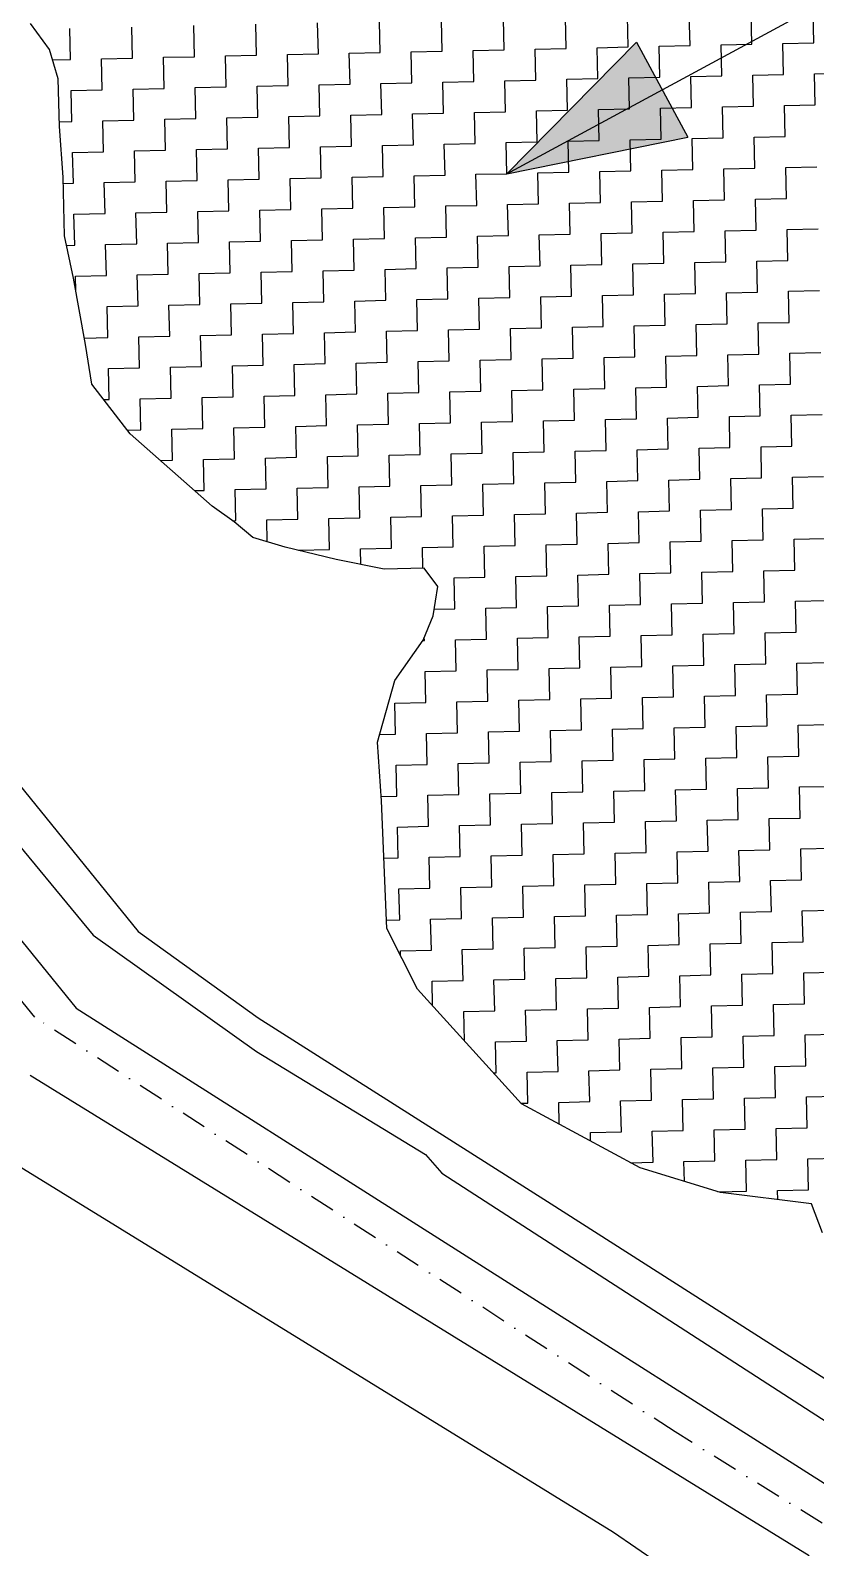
# Model space of a CAD drawing. Header units: metres. Extents: x 281463 to 283423, y 2096851 to 2099007.
# Drawn here: x 281642.8 to 281798.3, y 2097464.6 to 2097765 of the extents above; entities that cross this region are included whole.
import ezdxf

# ---------------------------------------------------------------- set-up
doc = ezdxf.new("R2010")
doc.units = ezdxf.units.M
doc.linetypes.add('DASHDOT', pattern=[1, 0.5, -0.25, 0, -0.25])
for name, color, linetype in [('LINE_WATER', 4, 'Continuous'), ('POLY_HATCH', 12, 'Continuous'), ('POLY_WATER', 4, 'Continuous'), ('V_BOUND_STREAM_LINE', 7, 'DASHDOT')]:
    doc.layers.add(name, color=color, linetype=linetype)

msp = doc.modelspace()

# ---------------------------------------------------------------- hatches: boundary and pattern name
h = msp.add_hatch(color=256)
h.paths.add_polyline_path([(281767.86, 2097753.23), (281762.78, 2097762.63), (281737.13, 2097736.61)])
h.paths.add_polyline_path([(281737.13, 2097736.61), (281772.94, 2097743.83), (281767.86, 2097753.23)])

# ---------------------------------------------------------------- linework, layer by layer
for points in [[(281737.13, 2097736.61), (281922.26, 2097836.72)], [(281737.13, 2097736.61), (281762.78, 2097762.63)], [(281762.78, 2097762.63), (281772.94, 2097743.83)], [(281737.13, 2097736.61), (281772.94, 2097743.83)]]:
    msp.add_lwpolyline(points)
at = {"layer": 'LINE_WATER'}
for p, q in [((281567.84, 2097674.9), (281651.81, 2097571.42)), ((281604.62, 2097647.05), (281655.23, 2097585.84)), ((281655.23, 2097585.84), (281687.54, 2097562.87)), ((281651.81, 2097571.42), (281816.86, 2097466.64)), ((281687.54, 2097562.87), (281721.03, 2097542.43)), ((281642.76, 2097558.13), (281796.99, 2097463.08)), ((281721.03, 2097542.43), (281724.23, 2097538.76)), ((281724.23, 2097538.76), (281885.52, 2097434.52))]:
    msp.add_line(p, q, dxfattribs=at)
at = {"layer": 'POLY_HATCH'}
for p, q in [((281646.58, 2097761.16), (281642.77, 2097766.35)), ((281648.29, 2097755.4), (281646.58, 2097761.16)), ((281648.51, 2097745.92), (281648.29, 2097755.4)), ((281649.26, 2097735.92), (281648.51, 2097745.92)), ((281649.52, 2097724.33), (281649.26, 2097735.92)), ((281651.29, 2097715.93), (281649.52, 2097724.33)), ((281653.69, 2097702.81), (281651.29, 2097715.93)), ((281654.92, 2097694.93), (281653.69, 2097702.81)), ((281662.52, 2097685.08), (281654.92, 2097694.93)), ((281678.8, 2097670.76), (281662.52, 2097685.08)), ((281683.09, 2097667.69), (281678.8, 2097670.76)), ((281686.85, 2097664.62), (281683.09, 2097667.69)), ((281693.22, 2097662.65), (281686.85, 2097664.62)), ((281703.3, 2097660.24), (281693.22, 2097662.65)), ((281712.84, 2097658.34), (281703.3, 2097660.24)), ((281720.74, 2097658.52), (281712.84, 2097658.34)), ((281723.46, 2097654.89), (281720.74, 2097658.52)), ((281722.54, 2097649.07), (281723.46, 2097654.89)), ((281720.53, 2097644.28), (281722.54, 2097649.07)), ((281714.91, 2097636.25), (281720.53, 2097644.28)), ((281711.49, 2097624.05), (281714.91, 2097636.25)), ((281712.28, 2097612.47), (281711.49, 2097624.05)), ((281713.37, 2097587.19), (281712.28, 2097612.47)), ((281719.44, 2097575.2), (281713.37, 2097587.19)), ((281739.99, 2097552.47), (281719.44, 2097575.2)), ((281763.48, 2097539.82), (281739.99, 2097552.47)), ((281779.41, 2097534.9), (281763.48, 2097539.82)), ((281797.4, 2097532.67), (281779.41, 2097534.9)), ((281799.63, 2097526.92), (281797.4, 2097532.67))]:
    msp.add_line(p, q, dxfattribs=at)
at = {"layer": 'POLY_HATCH', "linetype": 'Continuous'}
for p, q in [((281699.79, 2097760.32), (281699.65, 2097766.45)), ((281712.05, 2097760.6), (281711.92, 2097766.73)), ((281724.32, 2097760.87), (281724.18, 2097767)), ((281736.58, 2097761.14), (281736.45, 2097767.28)), ((281748.85, 2097761.42), (281748.71, 2097767.55)), ((281761.11, 2097761.69), (281760.98, 2097767.82)), ((281773.38, 2097761.97), (281773.24, 2097768.1)), ((281785.64, 2097762.24), (281785.51, 2097768.37)), ((281797.91, 2097762.51), (281797.77, 2097768.65)), ((281650.73, 2097759.23), (281650.59, 2097765.36)), ((281662.99, 2097759.5), (281662.86, 2097765.63)), ((281675.26, 2097759.77), (281675.12, 2097765.91)), ((281687.52, 2097760.05), (281687.39, 2097766.18)), ((281693.66, 2097760.18), (281699.79, 2097760.32)), ((281705.92, 2097760.46), (281712.05, 2097760.6)), ((281706.06, 2097754.33), (281705.92, 2097760.46)), ((281718.19, 2097760.73), (281724.32, 2097760.87)), ((281718.32, 2097754.6), (281718.19, 2097760.73)), ((281730.45, 2097761.01), (281736.58, 2097761.14)), ((281730.59, 2097754.87), (281730.45, 2097761.01)), ((281742.72, 2097761.28), (281748.85, 2097761.42)), ((281742.85, 2097755.15), (281742.72, 2097761.28)), ((281754.98, 2097761.55), (281761.11, 2097761.69)), ((281755.12, 2097755.42), (281754.98, 2097761.55)), ((281767.25, 2097761.83), (281773.38, 2097761.97)), ((281767.38, 2097755.7), (281767.25, 2097761.83)), ((281779.51, 2097762.1), (281785.64, 2097762.24)), ((281779.65, 2097755.97), (281779.51, 2097762.1)), ((281791.78, 2097762.38), (281797.91, 2097762.51)), ((281791.91, 2097756.24), (281791.78, 2097762.38)), ((281647.18, 2097759.15), (281650.73, 2097759.23)), ((281656.86, 2097759.36), (281662.99, 2097759.5)), ((281657, 2097753.23), (281656.86, 2097759.36)), ((281669.13, 2097759.64), (281675.26, 2097759.77)), ((281669.26, 2097753.5), (281669.13, 2097759.64)), ((281681.39, 2097759.91), (281687.52, 2097760.05)), ((281681.53, 2097753.78), (281681.39, 2097759.91)), ((281693.79, 2097754.05), (281693.66, 2097760.18)), ((281699.93, 2097754.19), (281706.06, 2097754.33)), ((281712.19, 2097754.46), (281718.32, 2097754.6)), ((281712.33, 2097748.33), (281712.19, 2097754.46)), ((281724.46, 2097754.74), (281730.59, 2097754.87)), ((281724.59, 2097748.6), (281724.46, 2097754.74)), ((281736.72, 2097755.01), (281742.85, 2097755.15)), ((281736.86, 2097748.88), (281736.72, 2097755.01)), ((281748.99, 2097755.29), (281755.12, 2097755.42)), ((281749.12, 2097749.15), (281748.99, 2097755.29)), ((281761.25, 2097755.56), (281767.38, 2097755.7)), ((281761.39, 2097749.43), (281761.25, 2097755.56)), ((281773.52, 2097755.83), (281779.65, 2097755.97)), ((281773.65, 2097749.7), (281773.52, 2097755.83)), ((281785.78, 2097756.11), (281791.91, 2097756.24)), ((281785.92, 2097749.98), (281785.78, 2097756.11)), ((281798.05, 2097756.38), (281804.18, 2097756.52)), ((281798.18, 2097750.25), (281798.05, 2097756.38)), ((281650.86, 2097753.09), (281657, 2097753.23)), ((281651, 2097746.96), (281650.86, 2097753.09)), ((281663.13, 2097753.37), (281669.26, 2097753.5)), ((281663.27, 2097747.23), (281663.13, 2097753.37)), ((281675.39, 2097753.64), (281681.53, 2097753.78)), ((281675.53, 2097747.51), (281675.39, 2097753.64)), ((281687.66, 2097753.92), (281693.79, 2097754.05)), ((281687.8, 2097747.78), (281687.66, 2097753.92)), ((281700.06, 2097748.06), (281699.93, 2097754.19)), ((281706.19, 2097748.19), (281712.33, 2097748.33)), ((281718.46, 2097748.47), (281724.59, 2097748.6)), ((281718.6, 2097742.34), (281718.46, 2097748.47)), ((281730.72, 2097748.74), (281736.86, 2097748.88)), ((281730.86, 2097742.61), (281730.72, 2097748.74)), ((281742.99, 2097749.02), (281749.12, 2097749.15)), ((281743.13, 2097742.88), (281742.99, 2097749.02)), ((281755.25, 2097749.29), (281761.39, 2097749.43)), ((281755.39, 2097743.16), (281755.25, 2097749.29)), ((281767.52, 2097749.56), (281773.65, 2097749.7)), ((281767.66, 2097743.43), (281767.52, 2097749.56)), ((281779.79, 2097749.84), (281785.92, 2097749.98)), ((281779.92, 2097743.71), (281779.79, 2097749.84)), ((281792.05, 2097750.11), (281798.18, 2097750.25)), ((281792.19, 2097743.98), (281792.05, 2097750.11)), ((281648.48, 2097746.9), (281651, 2097746.96)), ((281657.13, 2097747.1), (281663.27, 2097747.23)), ((281657.27, 2097740.96), (281657.13, 2097747.1)), ((281669.4, 2097747.37), (281675.53, 2097747.51)), ((281669.54, 2097741.24), (281669.4, 2097747.37)), ((281681.66, 2097747.65), (281687.8, 2097747.78)), ((281681.8, 2097741.51), (281681.66, 2097747.65)), ((281693.93, 2097747.92), (281700.06, 2097748.06)), ((281694.07, 2097741.79), (281693.93, 2097747.92)), ((281706.33, 2097742.06), (281706.19, 2097748.19)), ((281712.46, 2097742.2), (281718.6, 2097742.34)), ((281724.73, 2097742.47), (281730.86, 2097742.61)), ((281724.87, 2097736.34), (281724.73, 2097742.47)), ((281736.99, 2097742.75), (281743.13, 2097742.88)), ((281737.13, 2097736.61), (281736.99, 2097742.75)), ((281749.26, 2097743.02), (281755.39, 2097743.16)), ((281749.4, 2097736.89), (281749.26, 2097743.02)), ((281761.52, 2097743.29), (281767.66, 2097743.43)), ((281761.66, 2097737.16), (281761.52, 2097743.29)), ((281773.79, 2097743.57), (281779.92, 2097743.71)), ((281773.93, 2097737.44), (281773.79, 2097743.57)), ((281786.05, 2097743.84), (281792.19, 2097743.98)), ((281786.19, 2097737.71), (281786.05, 2097743.84)), ((281651.14, 2097740.83), (281657.27, 2097740.96)), ((281651.28, 2097734.7), (281651.14, 2097740.83)), ((281663.4, 2097741.1), (281669.54, 2097741.24)), ((281663.54, 2097734.97), (281663.4, 2097741.1)), ((281675.67, 2097741.38), (281681.8, 2097741.51)), ((281675.81, 2097735.24), (281675.67, 2097741.38)), ((281687.93, 2097741.65), (281694.07, 2097741.79)), ((281688.07, 2097735.52), (281687.93, 2097741.65)), ((281700.2, 2097741.92), (281706.33, 2097742.06)), ((281700.34, 2097735.79), (281700.2, 2097741.92)), ((281712.6, 2097736.07), (281712.46, 2097742.2)), ((281718.73, 2097736.2), (281724.87, 2097736.34)), ((281731, 2097736.48), (281737.13, 2097736.61)), ((281731.14, 2097730.34), (281731, 2097736.48)), ((281743.26, 2097736.75), (281749.4, 2097736.89)), ((281743.4, 2097730.62), (281743.26, 2097736.75)), ((281755.53, 2097737.02), (281761.66, 2097737.16)), ((281755.67, 2097730.89), (281755.53, 2097737.02)), ((281767.79, 2097737.3), (281773.93, 2097737.44)), ((281767.93, 2097731.17), (281767.79, 2097737.3)), ((281780.06, 2097737.57), (281786.19, 2097737.71)), ((281780.2, 2097731.44), (281780.06, 2097737.57)), ((281792.32, 2097737.85), (281798.46, 2097737.98)), ((281792.46, 2097731.71), (281792.32, 2097737.85)), ((281649.28, 2097734.65), (281651.28, 2097734.7)), ((281657.41, 2097734.83), (281663.54, 2097734.97)), ((281657.55, 2097728.7), (281657.41, 2097734.83)), ((281669.67, 2097735.11), (281675.81, 2097735.24)), ((281669.81, 2097728.97), (281669.67, 2097735.11)), ((281681.94, 2097735.38), (281688.07, 2097735.52)), ((281682.08, 2097729.25), (281681.94, 2097735.38)), ((281694.2, 2097735.65), (281700.34, 2097735.79)), ((281694.34, 2097729.52), (281694.2, 2097735.65)), ((281706.47, 2097735.93), (281712.6, 2097736.07)), ((281706.61, 2097729.8), (281706.47, 2097735.93)), ((281718.87, 2097730.07), (281718.73, 2097736.2)), ((281725, 2097730.21), (281731.14, 2097730.34)), ((281737.27, 2097730.48), (281743.4, 2097730.62)), ((281737.41, 2097724.35), (281737.27, 2097730.48)), ((281749.53, 2097730.76), (281755.67, 2097730.89)), ((281749.67, 2097724.62), (281749.53, 2097730.76)), ((281761.8, 2097731.03), (281767.93, 2097731.17)), ((281761.94, 2097724.9), (281761.8, 2097731.03)), ((281774.06, 2097731.3), (281780.2, 2097731.44)), ((281774.2, 2097725.17), (281774.06, 2097731.3)), ((281786.33, 2097731.58), (281792.46, 2097731.71)), ((281786.47, 2097725.44), (281786.33, 2097731.58)), ((281651.41, 2097728.56), (281657.55, 2097728.7)), ((281651.55, 2097722.43), (281651.41, 2097728.56)), ((281663.68, 2097728.84), (281669.81, 2097728.97)), ((281663.82, 2097722.7), (281663.68, 2097728.84)), ((281675.94, 2097729.11), (281682.08, 2097729.25)), ((281676.08, 2097722.98), (281675.94, 2097729.11)), ((281688.21, 2097729.38), (281694.34, 2097729.52)), ((281688.35, 2097723.25), (281688.21, 2097729.38)), ((281700.47, 2097729.66), (281706.61, 2097729.8)), ((281700.61, 2097723.53), (281700.47, 2097729.66)), ((281712.74, 2097729.93), (281718.87, 2097730.07)), ((281712.88, 2097723.8), (281712.74, 2097729.93)), ((281725.14, 2097724.07), (281725, 2097730.21)), ((281731.27, 2097724.21), (281737.41, 2097724.35)), ((281743.54, 2097724.49), (281749.67, 2097724.62)), ((281743.68, 2097718.35), (281743.54, 2097724.49)), ((281755.8, 2097724.76), (281761.94, 2097724.9)), ((281755.94, 2097718.63), (281755.8, 2097724.76)), ((281768.07, 2097725.03), (281774.2, 2097725.17)), ((281768.21, 2097718.9), (281768.07, 2097725.03)), ((281780.33, 2097725.31), (281786.47, 2097725.44)), ((281780.47, 2097719.18), (281780.33, 2097725.31)), ((281792.6, 2097725.58), (281798.73, 2097725.72)), ((281792.74, 2097719.45), (281792.6, 2097725.58)), ((281649.92, 2097722.39), (281651.55, 2097722.43)), ((281657.68, 2097722.57), (281663.82, 2097722.7)), ((281657.82, 2097716.43), (281657.68, 2097722.57)), ((281669.95, 2097722.84), (281676.08, 2097722.98)), ((281670.08, 2097716.71), (281669.95, 2097722.84)), ((281682.21, 2097723.12), (281688.35, 2097723.25)), ((281682.35, 2097716.98), (281682.21, 2097723.12)), ((281694.48, 2097723.39), (281700.61, 2097723.53)), ((281694.61, 2097717.26), (281694.48, 2097723.39)), ((281706.74, 2097723.66), (281712.88, 2097723.8)), ((281706.88, 2097717.53), (281706.74, 2097723.66)), ((281719.01, 2097723.94), (281725.14, 2097724.07)), ((281719.14, 2097717.81), (281719.01, 2097723.94)), ((281731.41, 2097718.08), (281731.27, 2097724.21)), ((281737.54, 2097718.22), (281743.68, 2097718.35)), ((281749.81, 2097718.49), (281755.94, 2097718.63)), ((281749.94, 2097712.36), (281749.81, 2097718.49)), ((281762.07, 2097718.76), (281768.21, 2097718.9)), ((281762.21, 2097712.63), (281762.07, 2097718.76)), ((281774.34, 2097719.04), (281780.47, 2097719.18)), ((281774.47, 2097712.91), (281774.34, 2097719.04)), ((281786.6, 2097719.31), (281792.74, 2097719.45)), ((281786.74, 2097713.18), (281786.6, 2097719.31)), ((281651.69, 2097716.3), (281657.82, 2097716.43)), ((281651.75, 2097713.38), (281651.69, 2097716.3)), ((281663.95, 2097716.57), (281670.08, 2097716.71)), ((281664.09, 2097710.44), (281663.95, 2097716.57)), ((281676.22, 2097716.85), (281682.35, 2097716.98)), ((281676.35, 2097710.71), (281676.22, 2097716.85)), ((281688.48, 2097717.12), (281694.61, 2097717.26)), ((281688.62, 2097710.99), (281688.48, 2097717.12)), ((281700.75, 2097717.39), (281706.88, 2097717.53)), ((281700.88, 2097711.26), (281700.75, 2097717.39)), ((281713.01, 2097717.67), (281719.14, 2097717.81)), ((281713.15, 2097711.54), (281713.01, 2097717.67)), ((281725.28, 2097717.94), (281731.41, 2097718.08)), ((281725.41, 2097711.81), (281725.28, 2097717.94)), ((281737.68, 2097712.08), (281737.54, 2097718.22)), ((281743.81, 2097712.22), (281749.94, 2097712.36)), ((281743.95, 2097706.09), (281743.81, 2097712.22)), ((281756.08, 2097712.49), (281762.21, 2097712.63)), ((281756.21, 2097706.36), (281756.08, 2097712.49)), ((281768.34, 2097712.77), (281774.47, 2097712.91)), ((281768.48, 2097706.64), (281768.34, 2097712.77)), ((281780.61, 2097713.04), (281786.74, 2097713.18)), ((281780.74, 2097706.91), (281780.61, 2097713.04)), ((281792.87, 2097713.32), (281799, 2097713.45)), ((281793.01, 2097707.18), (281792.87, 2097713.32)), ((281657.96, 2097710.3), (281664.09, 2097710.44)), ((281658.09, 2097704.17), (281657.96, 2097710.3)), ((281670.22, 2097710.58), (281676.35, 2097710.71)), ((281670.36, 2097704.44), (281670.22, 2097710.58)), ((281682.49, 2097710.85), (281688.62, 2097710.99)), ((281682.62, 2097704.72), (281682.49, 2097710.85)), ((281694.75, 2097711.12), (281700.88, 2097711.26)), ((281694.89, 2097704.99), (281694.75, 2097711.12)), ((281707.02, 2097711.4), (281713.15, 2097711.54)), ((281707.15, 2097705.27), (281707.02, 2097711.4)), ((281719.28, 2097711.67), (281725.41, 2097711.81)), ((281719.42, 2097705.54), (281719.28, 2097711.67)), ((281731.55, 2097711.95), (281737.68, 2097712.08)), ((281731.68, 2097705.81), (281731.55, 2097711.95)), ((281750.08, 2097706.23), (281756.21, 2097706.36)), ((281750.22, 2097700.09), (281750.08, 2097706.23)), ((281762.35, 2097706.5), (281768.48, 2097706.64)), ((281762.48, 2097700.37), (281762.35, 2097706.5)), ((281774.61, 2097706.77), (281780.74, 2097706.91)), ((281774.75, 2097700.64), (281774.61, 2097706.77)), ((281786.88, 2097707.05), (281793.01, 2097707.18)), ((281787.01, 2097700.91), (281786.88, 2097707.05)), ((281653.46, 2097704.07), (281658.09, 2097704.17)), ((281664.23, 2097704.31), (281670.36, 2097704.44)), ((281664.36, 2097698.17), (281664.23, 2097704.31)), ((281676.49, 2097704.58), (281682.62, 2097704.72)), ((281676.63, 2097698.45), (281676.49, 2097704.58)), ((281688.76, 2097704.85), (281694.89, 2097704.99)), ((281688.89, 2097698.72), (281688.76, 2097704.85)), ((281701.02, 2097705.13), (281707.15, 2097705.27)), ((281701.16, 2097699), (281701.02, 2097705.13)), ((281713.29, 2097705.4), (281719.42, 2097705.54)), ((281713.42, 2097699.27), (281713.29, 2097705.4)), ((281725.55, 2097705.68), (281731.68, 2097705.81)), ((281725.69, 2097699.54), (281725.55, 2097705.68)), ((281737.82, 2097705.95), (281743.95, 2097706.09)), ((281737.95, 2097699.82), (281737.82, 2097705.95)), ((281756.35, 2097700.23), (281762.48, 2097700.37)), ((281756.49, 2097694.1), (281756.35, 2097700.23)), ((281768.62, 2097700.5), (281774.75, 2097700.64)), ((281768.75, 2097694.37), (281768.62, 2097700.5)), ((281780.88, 2097700.78), (281787.01, 2097700.91)), ((281781.02, 2097694.65), (281780.88, 2097700.78)), ((281793.15, 2097701.05), (281799.28, 2097701.19)), ((281793.28, 2097694.92), (281793.15, 2097701.05)), ((281658.23, 2097698.04), (281664.36, 2097698.17)), ((281658.37, 2097691.9), (281658.23, 2097698.04)), ((281670.5, 2097698.31), (281676.63, 2097698.45)), ((281670.63, 2097692.18), (281670.5, 2097698.31)), ((281682.76, 2097698.59), (281688.89, 2097698.72)), ((281682.9, 2097692.45), (281682.76, 2097698.59)), ((281695.03, 2097698.86), (281701.16, 2097699)), ((281695.16, 2097692.73), (281695.03, 2097698.86)), ((281707.29, 2097699.13), (281713.42, 2097699.27)), ((281707.43, 2097693), (281707.29, 2097699.13)), ((281719.56, 2097699.41), (281725.69, 2097699.54)), ((281719.69, 2097693.27), (281719.56, 2097699.41)), ((281731.82, 2097699.68), (281737.95, 2097699.82)), ((281731.96, 2097693.55), (281731.82, 2097699.68)), ((281744.09, 2097699.96), (281750.22, 2097700.09)), ((281744.22, 2097693.82), (281744.09, 2097699.96)), ((281762.62, 2097694.23), (281768.75, 2097694.37)), ((281762.76, 2097688.1), (281762.62, 2097694.23)), ((281774.89, 2097694.51), (281781.02, 2097694.65)), ((281775.02, 2097688.38), (281774.89, 2097694.51)), ((281787.15, 2097694.78), (281793.28, 2097694.92)), ((281787.29, 2097688.65), (281787.15, 2097694.78)), ((281657.27, 2097691.88), (281658.37, 2097691.9)), ((281664.5, 2097692.04), (281670.63, 2097692.18)), ((281664.64, 2097685.91), (281664.5, 2097692.04)), ((281676.77, 2097692.32), (281682.9, 2097692.45)), ((281676.9, 2097686.18), (281676.77, 2097692.32)), ((281689.03, 2097692.59), (281695.16, 2097692.73)), ((281689.17, 2097686.46), (281689.03, 2097692.59)), ((281701.3, 2097692.86), (281707.43, 2097693)), ((281701.43, 2097686.73), (281701.3, 2097692.86)), ((281713.56, 2097693.14), (281719.69, 2097693.27)), ((281713.7, 2097687.01), (281713.56, 2097693.14)), ((281725.83, 2097693.41), (281731.96, 2097693.55)), ((281725.96, 2097687.28), (281725.83, 2097693.41)), ((281738.09, 2097693.69), (281744.22, 2097693.82)), ((281738.23, 2097687.55), (281738.09, 2097693.69)), ((281750.36, 2097693.96), (281756.49, 2097694.1)), ((281750.49, 2097687.83), (281750.36, 2097693.96)), ((281768.89, 2097688.24), (281775.02, 2097688.38)), ((281769.03, 2097682.11), (281768.89, 2097688.24)), ((281781.16, 2097688.51), (281787.29, 2097688.65)), ((281781.29, 2097682.38), (281781.16, 2097688.51)), ((281793.42, 2097688.79), (281799.55, 2097688.92)), ((281793.56, 2097682.65), (281793.42, 2097688.79)), ((281661.93, 2097685.85), (281664.64, 2097685.91)), ((281670.77, 2097686.05), (281676.9, 2097686.18)), ((281670.91, 2097679.91), (281670.77, 2097686.05)), ((281683.03, 2097686.32), (281689.17, 2097686.46)), ((281683.17, 2097680.19), (281683.03, 2097686.32)), ((281695.3, 2097686.59), (281701.43, 2097686.73)), ((281695.44, 2097680.46), (281695.3, 2097686.59)), ((281707.57, 2097686.87), (281713.7, 2097687.01)), ((281707.7, 2097680.74), (281707.57, 2097686.87)), ((281719.83, 2097687.14), (281725.96, 2097687.28)), ((281719.97, 2097681.01), (281719.83, 2097687.14)), ((281732.1, 2097687.42), (281738.23, 2097687.55)), ((281732.23, 2097681.28), (281732.1, 2097687.42)), ((281744.36, 2097687.69), (281750.49, 2097687.83)), ((281744.5, 2097681.56), (281744.36, 2097687.69)), ((281756.63, 2097687.96), (281762.76, 2097688.1)), ((281756.76, 2097681.83), (281756.63, 2097687.96)), ((281775.16, 2097682.24), (281781.29, 2097682.38)), ((281775.3, 2097676.11), (281775.16, 2097682.24)), ((281787.43, 2097682.52), (281793.56, 2097682.65)), ((281787.56, 2097676.38), (281787.43, 2097682.52)), ((281668.46, 2097679.86), (281670.91, 2097679.91)), ((281677.04, 2097680.05), (281683.17, 2097680.19)), ((281677.18, 2097673.92), (281677.04, 2097680.05)), ((281689.3, 2097680.32), (281695.44, 2097680.46)), ((281689.44, 2097674.19), (281689.3, 2097680.32)), ((281701.57, 2097680.6), (281707.7, 2097680.74)), ((281701.71, 2097674.47), (281701.57, 2097680.6)), ((281713.83, 2097680.87), (281719.97, 2097681.01)), ((281713.97, 2097674.74), (281713.83, 2097680.87)), ((281726.1, 2097681.15), (281732.23, 2097681.28)), ((281726.24, 2097675.01), (281726.1, 2097681.15)), ((281738.36, 2097681.42), (281744.5, 2097681.56)), ((281738.5, 2097675.29), (281738.36, 2097681.42)), ((281750.63, 2097681.69), (281756.76, 2097681.83)), ((281750.77, 2097675.56), (281750.63, 2097681.69)), ((281762.89, 2097681.97), (281769.03, 2097682.11)), ((281763.03, 2097675.84), (281762.89, 2097681.97)), ((281781.43, 2097676.25), (281787.56, 2097676.38)), ((281781.57, 2097670.12), (281781.43, 2097676.25)), ((281793.69, 2097676.52), (281799.83, 2097676.66)), ((281793.83, 2097670.39), (281793.69, 2097676.52)), ((281675.26, 2097673.88), (281677.18, 2097673.92)), ((281683.31, 2097674.06), (281689.44, 2097674.19)), ((281683.45, 2097667.92), (281683.31, 2097674.06)), ((281695.57, 2097674.33), (281701.71, 2097674.47)), ((281695.71, 2097668.2), (281695.57, 2097674.33)), ((281707.84, 2097674.6), (281713.97, 2097674.74)), ((281707.98, 2097668.47), (281707.84, 2097674.6)), ((281720.1, 2097674.88), (281726.24, 2097675.01)), ((281720.24, 2097668.74), (281720.1, 2097674.88)), ((281732.37, 2097675.15), (281738.5, 2097675.29)), ((281732.51, 2097669.02), (281732.37, 2097675.15)), ((281744.63, 2097675.43), (281750.77, 2097675.56)), ((281744.77, 2097669.29), (281744.63, 2097675.43)), ((281756.9, 2097675.7), (281763.03, 2097675.84)), ((281757.04, 2097669.57), (281756.9, 2097675.7)), ((281769.16, 2097675.97), (281775.3, 2097676.11)), ((281769.3, 2097669.84), (281769.16, 2097675.97)), ((281787.7, 2097670.25), (281793.83, 2097670.39)), ((281787.84, 2097664.12), (281787.7, 2097670.25)), ((281682.79, 2097667.91), (281683.45, 2097667.92)), ((281689.58, 2097668.06), (281695.71, 2097668.2)), ((281689.67, 2097663.74), (281689.58, 2097668.06)), ((281701.84, 2097668.33), (281707.98, 2097668.47)), ((281701.98, 2097662.2), (281701.84, 2097668.33)), ((281714.11, 2097668.61), (281720.24, 2097668.74)), ((281714.25, 2097662.48), (281714.11, 2097668.61)), ((281726.37, 2097668.88), (281732.51, 2097669.02)), ((281726.51, 2097662.75), (281726.37, 2097668.88)), ((281738.64, 2097669.16), (281744.77, 2097669.29)), ((281738.78, 2097663.02), (281738.64, 2097669.16)), ((281750.9, 2097669.43), (281757.04, 2097669.57)), ((281751.04, 2097663.3), (281750.9, 2097669.43)), ((281763.17, 2097669.7), (281769.3, 2097669.84)), ((281763.31, 2097663.57), (281763.17, 2097669.7)), ((281775.43, 2097669.98), (281781.57, 2097670.12)), ((281775.57, 2097663.85), (281775.43, 2097669.98)), ((281793.97, 2097664.26), (281800.1, 2097664.39)), ((281794.11, 2097658.12), (281793.97, 2097664.26)), ((281695.85, 2097662.06), (281701.98, 2097662.2)), ((281695.85, 2097662.02), (281695.85, 2097662.06)), ((281708.11, 2097662.34), (281714.25, 2097662.48)), ((281708.18, 2097659.27), (281708.11, 2097662.34)), ((281720.38, 2097662.61), (281726.51, 2097662.75)), ((281720.47, 2097658.51), (281720.38, 2097662.61)), ((281732.64, 2097662.89), (281738.78, 2097663.02)), ((281732.78, 2097656.75), (281732.64, 2097662.89)), ((281744.91, 2097663.16), (281751.04, 2097663.3)), ((281745.05, 2097657.03), (281744.91, 2097663.16)), ((281757.17, 2097663.43), (281763.31, 2097663.57)), ((281757.31, 2097657.3), (281757.17, 2097663.43)), ((281769.44, 2097663.71), (281775.57, 2097663.85)), ((281769.58, 2097657.58), (281769.44, 2097663.71)), ((281781.7, 2097663.98), (281787.84, 2097664.12)), ((281781.84, 2097657.85), (281781.7, 2097663.98)), ((281726.65, 2097656.62), (281732.78, 2097656.75)), ((281726.78, 2097650.48), (281726.65, 2097656.62)), ((281738.91, 2097656.89), (281745.05, 2097657.03)), ((281739.05, 2097650.76), (281738.91, 2097656.89)), ((281751.18, 2097657.16), (281757.31, 2097657.3)), ((281751.32, 2097651.03), (281751.18, 2097657.16)), ((281763.44, 2097657.44), (281769.58, 2097657.58)), ((281763.58, 2097651.31), (281763.44, 2097657.44)), ((281775.71, 2097657.71), (281781.84, 2097657.85)), ((281775.85, 2097651.58), (281775.71, 2097657.71)), ((281787.97, 2097657.99), (281794.11, 2097658.12)), ((281788.11, 2097651.85), (281787.97, 2097657.99)), ((281722.75, 2097650.39), (281726.78, 2097650.48)), ((281732.92, 2097650.62), (281739.05, 2097650.76)), ((281733.05, 2097644.49), (281732.92, 2097650.62)), ((281745.18, 2097650.9), (281751.32, 2097651.03)), ((281745.32, 2097644.76), (281745.18, 2097650.9)), ((281757.45, 2097651.17), (281763.58, 2097651.31)), ((281757.58, 2097645.04), (281757.45, 2097651.17)), ((281769.71, 2097651.44), (281775.85, 2097651.58)), ((281769.85, 2097645.31), (281769.71, 2097651.44)), ((281781.98, 2097651.72), (281788.11, 2097651.85)), ((281782.11, 2097645.58), (281781.98, 2097651.72)), ((281794.24, 2097651.99), (281800.38, 2097652.13)), ((281794.38, 2097645.86), (281794.24, 2097651.99)), ((281720.48, 2097644.21), (281720.79, 2097644.21)), ((281720.79, 2097644.21), (281720.77, 2097644.86)), ((281726.92, 2097644.35), (281733.05, 2097644.49)), ((281727.06, 2097638.22), (281726.92, 2097644.35)), ((281739.19, 2097644.63), (281745.32, 2097644.76)), ((281739.32, 2097638.49), (281739.19, 2097644.63)), ((281751.45, 2097644.9), (281757.58, 2097645.04)), ((281751.59, 2097638.77), (281751.45, 2097644.9)), ((281763.72, 2097645.17), (281769.85, 2097645.31)), ((281763.85, 2097639.04), (281763.72, 2097645.17)), ((281775.98, 2097645.45), (281782.11, 2097645.58)), ((281776.12, 2097639.32), (281775.98, 2097645.45)), ((281788.25, 2097645.72), (281794.38, 2097645.86)), ((281788.38, 2097639.59), (281788.25, 2097645.72)), ((281720.93, 2097638.08), (281727.06, 2097638.22)), ((281721.06, 2097631.95), (281720.93, 2097638.08)), ((281733.19, 2097638.36), (281739.32, 2097638.49)), ((281733.33, 2097632.22), (281733.19, 2097638.36)), ((281745.46, 2097638.63), (281751.59, 2097638.77)), ((281745.59, 2097632.5), (281745.46, 2097638.63)), ((281757.72, 2097638.9), (281763.85, 2097639.04)), ((281757.86, 2097632.77), (281757.72, 2097638.9)), ((281769.99, 2097639.18), (281776.12, 2097639.32)), ((281770.12, 2097633.05), (281769.99, 2097639.18)), ((281782.25, 2097639.45), (281788.38, 2097639.59)), ((281782.39, 2097633.32), (281782.25, 2097639.45)), ((281794.52, 2097639.73), (281800.65, 2097639.86)), ((281794.65, 2097633.59), (281794.52, 2097639.73)), ((281714.93, 2097631.81), (281721.06, 2097631.95)), ((281715.07, 2097625.68), (281714.93, 2097631.81)), ((281727.2, 2097632.09), (281733.33, 2097632.22)), ((281727.33, 2097625.95), (281727.2, 2097632.09)), ((281739.46, 2097632.36), (281745.59, 2097632.5)), ((281739.6, 2097626.23), (281739.46, 2097632.36)), ((281751.73, 2097632.63), (281757.86, 2097632.77)), ((281751.86, 2097626.5), (281751.73, 2097632.63)), ((281763.99, 2097632.91), (281770.12, 2097633.05)), ((281764.13, 2097626.78), (281763.99, 2097632.91)), ((281776.26, 2097633.18), (281782.39, 2097633.32)), ((281776.39, 2097627.05), (281776.26, 2097633.18)), ((281788.52, 2097633.46), (281794.65, 2097633.59)), ((281788.66, 2097627.32), (281788.52, 2097633.46)), ((281711.93, 2097625.61), (281715.07, 2097625.68)), ((281721.2, 2097625.82), (281727.33, 2097625.95)), ((281721.34, 2097619.68), (281721.2, 2097625.82)), ((281733.47, 2097626.09), (281739.6, 2097626.23)), ((281733.6, 2097619.96), (281733.47, 2097626.09)), ((281745.73, 2097626.37), (281751.86, 2097626.5)), ((281745.87, 2097620.23), (281745.73, 2097626.37)), ((281758, 2097626.64), (281764.13, 2097626.78)), ((281758.13, 2097620.51), (281758, 2097626.64)), ((281770.26, 2097626.91), (281776.39, 2097627.05)), ((281770.4, 2097620.78), (281770.26, 2097626.91)), ((281782.53, 2097627.19), (281788.66, 2097627.32)), ((281782.66, 2097621.05), (281782.53, 2097627.19)), ((281794.79, 2097627.46), (281800.92, 2097627.6)), ((281794.93, 2097621.33), (281794.79, 2097627.46)), ((281715.2, 2097619.55), (281721.34, 2097619.68)), ((281715.34, 2097613.41), (281715.2, 2097619.55)), ((281727.47, 2097619.82), (281733.6, 2097619.96)), ((281727.61, 2097613.69), (281727.47, 2097619.82)), ((281739.74, 2097620.1), (281745.87, 2097620.23)), ((281739.87, 2097613.96), (281739.74, 2097620.1)), ((281752, 2097620.37), (281758.13, 2097620.51)), ((281752.14, 2097614.24), (281752, 2097620.37)), ((281764.27, 2097620.64), (281770.4, 2097620.78)), ((281764.4, 2097614.51), (281764.27, 2097620.64)), ((281776.53, 2097620.92), (281782.66, 2097621.05)), ((281776.67, 2097614.79), (281776.53, 2097620.92)), ((281788.8, 2097621.19), (281794.93, 2097621.33)), ((281788.93, 2097615.06), (281788.8, 2097621.19)), ((281712.22, 2097613.35), (281715.34, 2097613.41)), ((281721.47, 2097613.55), (281727.61, 2097613.69)), ((281721.61, 2097607.42), (281721.47, 2097613.55)), ((281733.74, 2097613.83), (281739.87, 2097613.96)), ((281733.88, 2097607.69), (281733.74, 2097613.83)), ((281746, 2097614.1), (281752.14, 2097614.24)), ((281746.14, 2097607.97), (281746, 2097614.1)), ((281758.27, 2097614.37), (281764.4, 2097614.51)), ((281758.41, 2097608.24), (281758.27, 2097614.37)), ((281770.53, 2097614.65), (281776.67, 2097614.79)), ((281770.67, 2097608.52), (281770.53, 2097614.65)), ((281782.8, 2097614.92), (281788.93, 2097615.06)), ((281782.94, 2097608.79), (281782.8, 2097614.92)), ((281795.06, 2097615.2), (281801.2, 2097615.33)), ((281795.2, 2097609.06), (281795.06, 2097615.2)), ((281715.48, 2097607.28), (281721.61, 2097607.42)), ((281715.62, 2097601.15), (281715.48, 2097607.28)), ((281727.74, 2097607.56), (281733.88, 2097607.69)), ((281727.88, 2097601.42), (281727.74, 2097607.56)), ((281740.01, 2097607.83), (281746.14, 2097607.97)), ((281740.15, 2097601.7), (281740.01, 2097607.83)), ((281752.27, 2097608.1), (281758.41, 2097608.24)), ((281752.41, 2097601.97), (281752.27, 2097608.1)), ((281764.54, 2097608.38), (281770.67, 2097608.52)), ((281764.68, 2097602.25), (281764.54, 2097608.38)), ((281776.8, 2097608.65), (281782.94, 2097608.79)), ((281776.94, 2097602.52), (281776.8, 2097608.65)), ((281789.07, 2097608.93), (281795.2, 2097609.06)), ((281789.21, 2097602.79), (281789.07, 2097608.93)), ((281712.77, 2097601.09), (281715.62, 2097601.15)), ((281721.75, 2097601.29), (281727.88, 2097601.42)), ((281721.89, 2097595.15), (281721.75, 2097601.29)), ((281734.01, 2097601.56), (281740.15, 2097601.7)), ((281734.15, 2097595.43), (281734.01, 2097601.56)), ((281746.28, 2097601.84), (281752.41, 2097601.97)), ((281746.42, 2097595.7), (281746.28, 2097601.84)), ((281758.54, 2097602.11), (281764.68, 2097602.25)), ((281758.68, 2097595.98), (281758.54, 2097602.11)), ((281770.81, 2097602.38), (281776.94, 2097602.52)), ((281770.95, 2097596.25), (281770.81, 2097602.38)), ((281783.07, 2097602.66), (281789.21, 2097602.79)), ((281783.21, 2097596.52), (281783.07, 2097602.66)), ((281795.34, 2097602.93), (281801.47, 2097603.07)), ((281795.48, 2097596.8), (281795.34, 2097602.93)), ((281715.75, 2097595.02), (281721.89, 2097595.15)), ((281728.02, 2097595.29), (281734.15, 2097595.43)), ((281728.16, 2097589.16), (281728.02, 2097595.29)), ((281740.28, 2097595.57), (281746.42, 2097595.7)), ((281740.42, 2097589.43), (281740.28, 2097595.57)), ((281752.55, 2097595.84), (281758.68, 2097595.98)), ((281752.69, 2097589.71), (281752.55, 2097595.84)), ((281764.81, 2097596.11), (281770.95, 2097596.25)), ((281764.95, 2097589.98), (281764.81, 2097596.11)), ((281777.08, 2097596.39), (281783.21, 2097596.52)), ((281777.22, 2097590.26), (281777.08, 2097596.39)), ((281789.34, 2097596.66), (281795.48, 2097596.8)), ((281789.48, 2097590.53), (281789.34, 2097596.66)), ((281715.89, 2097588.88), (281715.75, 2097595.02)), ((281722.02, 2097589.02), (281728.16, 2097589.16)), ((281734.29, 2097589.3), (281740.42, 2097589.43)), ((281734.42, 2097583.16), (281734.29, 2097589.3)), ((281746.55, 2097589.57), (281752.69, 2097589.71)), ((281746.69, 2097583.44), (281746.55, 2097589.57)), ((281758.82, 2097589.84), (281764.95, 2097589.98)), ((281758.95, 2097583.71), (281758.82, 2097589.84)), ((281771.08, 2097590.12), (281777.22, 2097590.26)), ((281771.22, 2097583.99), (281771.08, 2097590.12)), ((281783.35, 2097590.39), (281789.48, 2097590.53)), ((281783.49, 2097584.26), (281783.35, 2097590.39)), ((281795.61, 2097590.67), (281801.75, 2097590.8)), ((281795.75, 2097584.53), (281795.61, 2097590.67)), ((281713.3, 2097588.83), (281715.89, 2097588.88)), ((281722.16, 2097582.89), (281722.02, 2097589.02)), ((281728.29, 2097583.03), (281734.42, 2097583.16)), ((281740.56, 2097583.3), (281746.69, 2097583.44)), ((281740.69, 2097577.17), (281740.56, 2097583.3)), ((281752.82, 2097583.57), (281758.95, 2097583.71)), ((281752.96, 2097577.44), (281752.82, 2097583.57)), ((281765.09, 2097583.85), (281771.22, 2097583.99)), ((281765.22, 2097577.72), (281765.09, 2097583.85)), ((281777.35, 2097584.12), (281783.49, 2097584.26)), ((281777.49, 2097577.99), (281777.35, 2097584.12)), ((281789.62, 2097584.4), (281795.75, 2097584.53)), ((281789.75, 2097578.26), (281789.62, 2097584.4)), ((281716.03, 2097582.75), (281722.16, 2097582.89)), ((281716.05, 2097581.91), (281716.03, 2097582.75)), ((281728.43, 2097576.89), (281728.29, 2097583.03)), ((281734.56, 2097577.03), (281740.69, 2097577.17)), ((281746.83, 2097577.3), (281752.96, 2097577.44)), ((281746.96, 2097571.17), (281746.83, 2097577.3)), ((281759.09, 2097577.58), (281765.22, 2097577.72)), ((281759.23, 2097571.45), (281759.09, 2097577.58)), ((281771.36, 2097577.85), (281777.49, 2097577.99)), ((281771.49, 2097571.72), (281771.36, 2097577.85)), ((281783.62, 2097578.13), (281789.75, 2097578.26)), ((281783.76, 2097571.99), (281783.62, 2097578.13)), ((281795.89, 2097578.4), (281802.02, 2097578.54)), ((281796.02, 2097572.27), (281795.89, 2097578.4)), ((281722.3, 2097576.76), (281728.43, 2097576.89)), ((281722.4, 2097571.92), (281722.3, 2097576.76)), ((281734.7, 2097570.9), (281734.56, 2097577.03)), ((281740.83, 2097571.04), (281746.96, 2097571.17)), ((281753.1, 2097571.31), (281759.23, 2097571.45)), ((281753.23, 2097565.18), (281753.1, 2097571.31)), ((281765.36, 2097571.58), (281771.49, 2097571.72)), ((281765.5, 2097565.45), (281765.36, 2097571.58)), ((281777.63, 2097571.86), (281783.76, 2097571.99)), ((281777.76, 2097565.72), (281777.63, 2097571.86)), ((281789.89, 2097572.13), (281796.02, 2097572.27)), ((281790.03, 2097566), (281789.89, 2097572.13)), ((281728.57, 2097570.76), (281734.7, 2097570.9)), ((281728.7, 2097564.96), (281728.57, 2097570.76)), ((281740.97, 2097564.9), (281740.83, 2097571.04)), ((281747.1, 2097565.04), (281753.23, 2097565.18)), ((281747.24, 2097558.91), (281747.1, 2097565.04)), ((281759.37, 2097565.31), (281765.5, 2097565.45)), ((281759.5, 2097559.18), (281759.37, 2097565.31)), ((281771.63, 2097565.59), (281777.76, 2097565.72)), ((281771.77, 2097559.46), (281771.63, 2097565.59)), ((281783.9, 2097565.86), (281790.03, 2097566)), ((281784.03, 2097559.73), (281783.9, 2097565.86)), ((281796.16, 2097566.14), (281802.29, 2097566.27)), ((281796.3, 2097560), (281796.16, 2097566.14)), ((281734.84, 2097564.77), (281740.97, 2097564.9)), ((281734.97, 2097558.63), (281734.84, 2097564.77)), ((281753.37, 2097559.04), (281759.5, 2097559.18)), ((281753.51, 2097552.91), (281753.37, 2097559.04)), ((281765.64, 2097559.32), (281771.77, 2097559.46)), ((281765.77, 2097553.19), (281765.64, 2097559.32)), ((281777.9, 2097559.59), (281784.03, 2097559.73)), ((281778.04, 2097553.46), (281777.9, 2097559.59)), ((281790.17, 2097559.87), (281796.3, 2097560)), ((281790.3, 2097553.73), (281790.17, 2097559.87)), ((281734.43, 2097558.62), (281734.97, 2097558.63)), ((281741.11, 2097558.77), (281747.24, 2097558.91)), ((281741.24, 2097552.64), (281741.11, 2097558.77)), ((281759.64, 2097553.05), (281765.77, 2097553.19)), ((281759.78, 2097546.92), (281759.64, 2097553.05)), ((281771.91, 2097553.32), (281778.04, 2097553.46)), ((281772.04, 2097547.19), (281771.91, 2097553.32)), ((281784.17, 2097553.6), (281790.3, 2097553.73)), ((281784.31, 2097547.46), (281784.17, 2097553.6)), ((281796.44, 2097553.87), (281802.57, 2097554.01)), ((281796.57, 2097547.74), (281796.44, 2097553.87)), ((281739.87, 2097552.61), (281741.24, 2097552.64)), ((281747.38, 2097552.77), (281753.51, 2097552.91)), ((281747.47, 2097548.44), (281747.38, 2097552.77)), ((281765.91, 2097547.05), (281772.04, 2097547.19)), ((281766.05, 2097540.92), (281765.91, 2097547.05)), ((281778.17, 2097547.33), (281784.31, 2097547.46)), ((281778.31, 2097541.19), (281778.17, 2097547.33)), ((281790.44, 2097547.6), (281796.57, 2097547.74)), ((281790.58, 2097541.47), (281790.44, 2097547.6)), ((281753.64, 2097546.78), (281759.78, 2097546.92)), ((281753.68, 2097545.09), (281753.64, 2097546.78)), ((281772.18, 2097541.06), (281778.31, 2097541.19)), ((281772.27, 2097537.11), (281772.18, 2097541.06)), ((281784.44, 2097541.33), (281790.58, 2097541.47)), ((281784.58, 2097535.2), (281784.44, 2097541.33)), ((281796.71, 2097541.61), (281802.84, 2097541.74)), ((281796.85, 2097535.47), (281796.71, 2097541.61)), ((281761.61, 2097540.82), (281766.05, 2097540.92)), ((281778.86, 2097535.07), (281784.58, 2097535.2)), ((281790.71, 2097535.34), (281796.85, 2097535.47)), ((281790.76, 2097533.49), (281790.71, 2097535.34))]:
    msp.add_line(p, q, dxfattribs=at)
at = {"layer": 'POLY_WATER'}
for p, q in [((281610.63, 2097652.53), (281664.12, 2097586.6)), ((281664.12, 2097586.6), (281687.85, 2097569.52)), ((281687.85, 2097569.52), (281745.18, 2097533.15)), ((281758.21, 2097467.64), (281622.83, 2097550.98)), ((281745.18, 2097533.15), (281872.56, 2097451.72)), ((281771.52, 2097458.52), (281758.21, 2097467.64))]:
    msp.add_line(p, q, dxfattribs=at)
at = {"layer": 'V_BOUND_STREAM_LINE', "ltscale": 10}
for p, q in [((281643.65, 2097569.63), (281564.33, 2097668)), ((281770.45, 2097487.52), (281643.65, 2097569.63)), ((281928.22, 2097389.48), (281770.45, 2097487.52))]:
    msp.add_line(p, q, dxfattribs=at)

doc.saveas('drawing.dxf')
